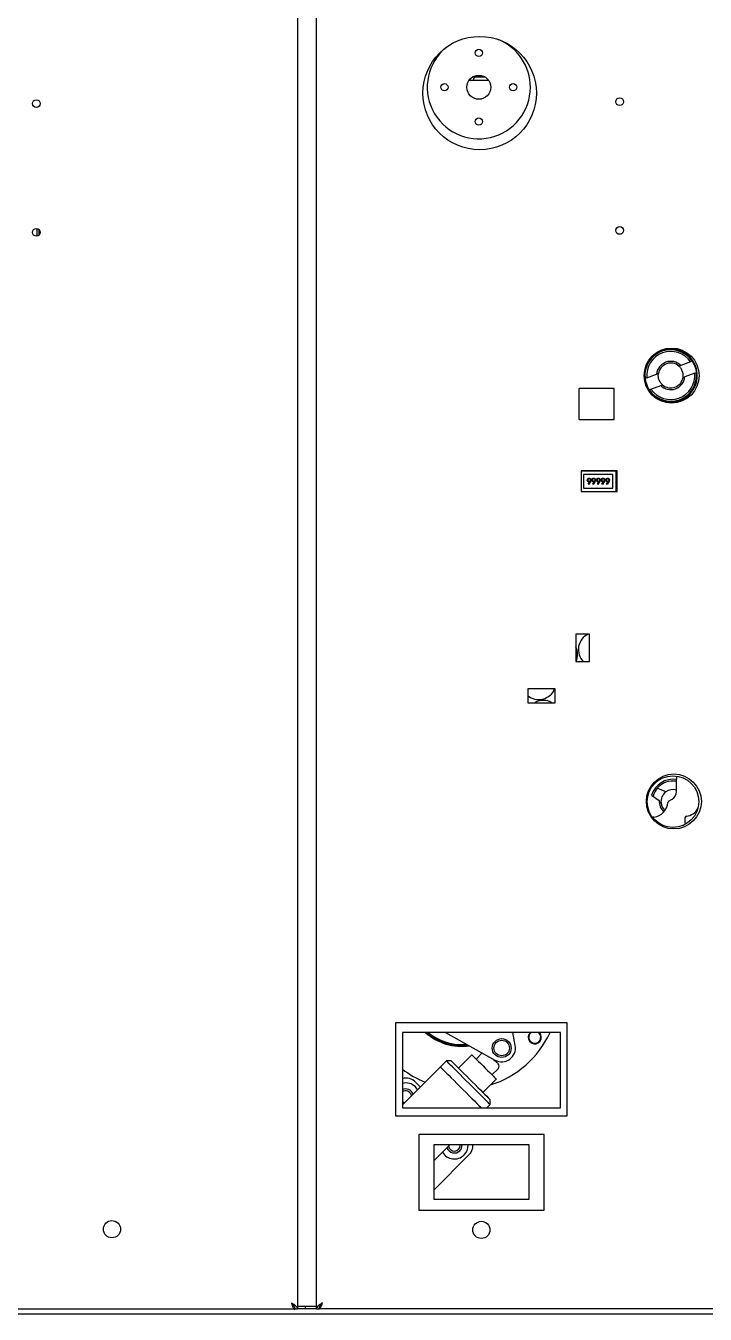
# Model space of a CAD drawing. Extents: x 59521 to 184406, y -1257 to 56672.
# Drawn here: x 63372 to 63767, y 14751 to 15501 of the extents above; entities that cross this region are included whole.
import ezdxf

# ---------------------------------------------------------------- set-up
doc = ezdxf.new("R2010")
doc.units = 0
doc.header["$MEASUREMENT"] = 0
doc.layers.get('0').update_dxf_attribs({"linetype": 'CONTINUOUS'})

# ---------------------------------------------------------------- blocks, each defined once
blk = doc.blocks.new('hu7888')
at = {"color": 87, "linetype": 'Continuous', "lineweight": 25}
for p, q in [((389.64, 670.9), (389.64, -117.1)), ((400.64, -117), (400.64, 671)), ((498.74, 600.4), (491.53, 600.4)), ((492.14, 599.4), (492.14, 598.4)), ((238.04, 507.69), (238.04, 512.11)), ((239.24, 508.32), (239.24, 511.48)), ((599.66, 427.67), (598.61, 427.29)), ((612.65, 432.39), (611.6, 432.01)), ((618.37, 434.46), (612.65, 432.39)), ((620.76, 427.88), (615.04, 425.81)), ((619.34, 434.82), (618.37, 434.46)), ((620.76, 427.88), (621.73, 428.24)), ((592.89, 425.22), (591.92, 424.86)), ((592.89, 425.22), (598.61, 427.29)), ((595.28, 418.64), (600.99, 420.71)), ((600.99, 420.71), (602.05, 421.09)), ((613.99, 425.43), (615.04, 425.81)), ((573.89, 418.93), (553.39, 418.93)), ((553.39, 418.93), (553.39, 400.93)), ((573.89, 400.93), (573.89, 418.93)), ((594.31, 418.28), (595.28, 418.64)), ((553.39, 400.93), (573.89, 400.93)), ((575.64, 371), (554.64, 371)), ((554.64, 371), (554.64, 359)), ((575.14, 370.9), (554.64, 370.9)), ((556.14, 368.9), (556.14, 360.9)), ((573.14, 368.9), (556.14, 368.9)), ((573.14, 360.9), (573.14, 368.9)), ((575.14, 359), (575.14, 370.9)), ((575.64, 359), (575.64, 371)), ((556.14, 360.9), (573.14, 360.9)), ((558.73, 363.22), (559.7, 364.65)), ((558.98, 363.05), (558.73, 363.22)), ((560.06, 364.62), (558.98, 363.05)), ((561.42, 363.22), (562.39, 364.65)), ((561.67, 363.05), (561.42, 363.22)), ((562.75, 364.62), (561.67, 363.05)), ((564.11, 363.22), (565.08, 364.65)), ((564.36, 363.05), (564.11, 363.22)), ((565.44, 364.62), (564.36, 363.05)), ((566.8, 363.22), (567.78, 364.65)), ((567.05, 363.05), (566.8, 363.22)), ((568.13, 364.62), (567.05, 363.05)), ((569.5, 363.22), (570.47, 364.65)), ((569.75, 363.05), (569.5, 363.22)), ((570.82, 364.62), (569.75, 363.05)), ((554.64, 359), (575.64, 359)), ((559.64, 276), (551.64, 276)), ((551.64, 276), (551.64, 260)), ((559.64, 260), (559.64, 276)), ((551.64, 260), (559.64, 260)), ((539.64, 244), (523.64, 244)), ((523.64, 244), (523.64, 236)), ((539.64, 236), (539.64, 244)), ((523.64, 236), (539.64, 236)), ((610.14, 184.17), (610.14, 191.4)), ((595.71, 182.22), (600.17, 179.1)), ((603.98, 184.03), (599.01, 186.19)), ((600.14, 178.06), (601.18, 177.61)), ((605.62, 178.68), (607.64, 179.84)), ((615.11, 168.95), (615.11, 166.4)), ((546.64, 49.5), (446.64, 49.5)), ((446.64, 49.5), (446.64, -4.5)), ((546.64, -4.5), (546.64, 49.5)), ((542.64, 44), (450.64, 44)), ((450.64, 44), (450.64, 0)), ((475.76, 44), (504.55, 27.91)), ((516.32, 36.35), (514.9, 44)), ((542.64, 0), (542.64, 44)), ((491.13, 31), (483.36, 23.22)), ((497.14, 32.05), (493.61, 28.52)), ((472.75, 23.93), (450.64, 1.82)), ((476.28, 27.46), (472.75, 23.93)), ((479.11, 27.46), (476.28, 27.46)), ((502.8, 19.33), (506.34, 22.87)), ((458.27, 15.07), (461.08, 12.26)), ((497.5, 9.08), (505.28, 16.86)), ((450.64, 0), (542.64, 0)), ((499.73, 0), (501.74, 2.01)), ((501.74, 2.01), (501.74, 4.84)), ((446.64, -4.5), (546.64, -4.5)), ((533.14, -15.5), (460.14, -15.5)), ((460.14, -15.5), (460.14, -59.5)), ((468.89, -30.85), (478.23, -21.5)), ((524.39, -21.5), (468.89, -21.5)), ((468.89, -21.5), (468.89, -53)), ((484.29, -21.7), (484.29, -21.5)), ((524.39, -53), (524.39, -21.5)), ((533.14, -59.5), (533.14, -15.5)), ((489.38, -27.35), (468.89, -47.84)), ((460.14, -59.5), (533.14, -59.5)), ((468.89, -53), (524.39, -53)), ((388.04, -117.1), (-47.76, -117.1)), ((388.04, -116.53), (388.04, -117.1)), ((389.64, -117.1), (388.14, -117.1)), ((400.64, -115.6), (389.64, -115.6)), ((400.46, -117), (389.78, -117)), ((394.14, -115.6), (394.14, -117)), ((400.64, -117), (402.14, -117)), ((402.24, -117), (402.24, -116.43)), ((888.04, -117), (402.24, -117)), ((893.14, -120.1), (-502.86, -120.1))]:
    blk.add_line(p, q, dxfattribs=at)
at = {"color": 87, "linetype": 'Continuous', "lineweight": 25, "flags": 128}
for points in [[(610.48, 193.22), (610.23, 192.38), (610.14, 191.4)], [(615.11, 166.4), (615.2, 165.42), (615.25, 165.2)], [(530.79, 42.84), (530.08, 43.75), (529.78, 44)], [(530.25, 44), (530.33, 43.93), (531.05, 42.98)], [(491.13, 31), (491.21, 30.92), (491.54, 30.59), (492.11, 30.02), (492.9, 29.23), (493.88, 28.25), (495.02, 27.12), (496.27, 25.86), (497.59, 24.54), (498.93, 23.2), (500.25, 21.88), (501.5, 20.64), (502.62, 19.51), (503.59, 18.55), (504.36, 17.77)], [(472.75, 23.93), (472.78, 23.9), (473.03, 23.65), (473.52, 23.16), (474.24, 22.44), (475.18, 21.5), (476.32, 20.36), (477.64, 19.04), (479.11, 17.56), (480.71, 15.97), (482.4, 14.28), (484.15, 12.53), (485.92, 10.76), (487.69, 8.99), (489.41, 7.27), (491.06, 5.62), (492.59, 4.08), (493.99, 2.68), (495.23, 1.45), (496.27, 0.41), (496.68, 0)], [(472.75, 23.93), (472.78, 23.9), (473.03, 23.65), (473.52, 23.16), (474.24, 22.44), (475.18, 21.5), (476.32, 20.36), (477.64, 19.04), (479.11, 17.56), (480.71, 15.97), (482.4, 14.28), (484.15, 12.53), (485.92, 10.76), (487.69, 8.99), (489.41, 7.27), (491.06, 5.62), (492.59, 4.08), (493.99, 2.68), (495.23, 1.45), (496.27, 0.41), (496.68, 0)], [(501.74, 2.01), (501.62, 2.13), (501.25, 2.5), (500.64, 3.11), (499.81, 3.94), (498.76, 4.98), (497.53, 6.22), (496.13, 7.62), (494.59, 9.16), (492.95, 10.8), (491.22, 12.52), (489.46, 14.29), (487.68, 16.07), (485.93, 17.81), (484.24, 19.5), (482.65, 21.1), (481.18, 22.57), (479.86, 23.89), (478.72, 25.03), (477.77, 25.97), (477.05, 26.7), (476.56, 27.18), (476.32, 27.43), (476.28, 27.46)], [(479.11, 27.46), (479.24, 27.34), (479.62, 26.96), (480.23, 26.34), (481.08, 25.5), (482.13, 24.44), (483.37, 23.2), (484.77, 21.81), (486.29, 20.28), (487.91, 18.67), (489.58, 16.99), (491.27, 15.3), (492.94, 13.63), (494.56, 12.02), (496.08, 10.49), (497.48, 9.1), (498.72, 7.86), (499.77, 6.8), (500.62, 5.96), (501.24, 5.34), (501.61, 4.96), (501.74, 4.84), (501.74, 4.84)], [(503.58, 28.45), (503.78, 28.25), (504.64, 27.4), (505.37, 26.66), (505.92, 26.11), (506.25, 25.78), (506.34, 25.7)], [(504.36, 17.77), (504.91, 17.23), (505.21, 16.92), (505.28, 16.86)], [(459.49, 10.67), (459.34, 10.91), (458.27, 12.25)], [(450.64, 3.82), (451.24, 3.48), (452.06, 3.23)], [(450.64, 2.54), (451.04, 2.37), (451.14, 2.34)]]:
    blk.add_lwpolyline(points, dxfattribs=at)
at = {"color": 87, "linetype": 'Continuous', "lineweight": 25}
for centre, radius in [((495.64, 591), 33), ((495.14, 614.4), 2.1), ((495.14, 594.4), 7), ((475.14, 594.4), 2.1), ((515.14, 594.4), 2.1), ((237.64, 584.9), 2.25), ((577.14, 586), 2.25), ((495.14, 574.4), 2.1), ((237.64, 509.9), 2.25), ((577.14, 511), 2.25), ((607.34, 426.5), 16), ((608.64, 178.5), 16), ((608.14, 178.4), 15), ((508.45, 34.9), 5.5), ((508.45, 34.9), 4.5), ((281.64, -70.6), 5), ((496.64, -71), 5)]:
    blk.add_circle(centre, radius, dxfattribs=at)
for centre, radius, start, end in [((495.14, 594.4), 30, 129.12378, 0), ((495.14, 594.4), 30, 0, 67.608), ((493.14, 599.4), 1, 90, 180), ((606.82, 426.55), 15, 33.44143, 186.45464), ((606.82, 426.55), 15.5, 208.79707, 159.58318), ((606.82, 426.55), 14, 34.42555, 185.47052), ((606.82, 426.55), 15, 213.44143, 6.45464), ((606.82, 426.55), 14, 214.42555, 5.47052), ((606.82, 426.55), 8.25, 45.05076, 174.84532), ((606.82, 426.55), 7.25, 48.81376, 171.08231), ((606.82, 426.55), 15.5, 189.31155, 208.79707), ((606.82, 426.55), 8.25, 225.05076, 354.84532), ((606.82, 426.55), 7.25, 228.81376, 351.08231), ((563.1, 266.99), 10, 115.66873, 225.11787), ((542.61, 264.27), 10, 335.53499, 25.53777), ((530.05, 247.86), 10, 230.11016, 337.27903), ((532.77, 227.38), 10, 59.57596, 120.05641), ((608.14, 178.4), 13, 81.15012, 162.92021), ((608.14, 178.4), 12, 80.40593, 139.52365), ((608.14, 178.4), 12, 139.52365, 164.47122), ((608.14, 178.4), 7, 126.48141, 186.48141), ((608.14, 178.4), 7, 73.39845, 126.48141), ((605.14, 184.17), 5, 300, 0), ((596.14, 178.4), 9, 275.73917, 356.63299), ((608.14, 178.4), 8, 175, 228.58881), ((608.14, 178.4), 7, 186.48141, 228.18969), ((606.12, 177.81), 1, 120, 176.63299), ((615.11, 178.4), 8.5, 276.04233, 331.56685), ((597.14, 168.45), 1, 95.73917, 139.87978), ((616.11, 168.95), 1, 96.04233, 180), ((485.14, 67.4), 31.5, 227.97537, 278.27062), ((485.14, 67.4), 31, 229.01128, 277.04795), ((485.14, 67.4), 30.5, 230.10428, 275.74664), ((485.14, 67.4), 56.5, 287.20206, 335.53362), ((527.71, 41.18), 3.8, 132.04344, 28.36942), ((527.71, 41.18), 3.5, 126.26479, 28.36942), ((508.45, 34.9), 8, 240.79863, 10.4973), ((485.14, 67.4), 56.5, 232.36569, 247.89369), ((504.92, 24.28), 2, 315, 45), ((452.61, 9.42), 8, 45, 104.27854), ((452.61, 6.59), 8, 45, 104.27854), ((452.61, 6.59), 4.5, 18.89932, 116.00592), ((452.61, 6.59), 3.4, 9.38848, 125.47305), ((480.89, -21.7), 3.4, 188.54551, 0), ((480.89, -21.7), 4.5, 315, 2.48939), ((480.89, -21.7), 8, 315, 1.39998), ((483.72, -21.7), 8, 315, 1.39998), ((480.89, -21.7), 8, 210.37283, 315), ((480.89, -21.7), 4.5, 198.32436, 315)]:
    blk.add_arc(centre, radius, start, end, dxfattribs=at)
for points, knots in [([(493.14, 600.4), (493.18, 600.4), (493.26, 600.4), (493.96, 600.4), (495.01, 600.4), (496.37, 600.4), (497.43, 600.4), (498.28, 600.4), (498.49, 600.4)], [0, 0, 0, 0, 0.198884, 0.403915, 0.614733, 0.779521, 0.944335, 1, 1, 1, 1]), ([(500.71, 598.4), (500.71, 598.4), (499.76, 598.4), (498.07, 598.4), (495.7, 598.4), (493.64, 598.4), (491.9, 598.4), (490.47, 598.4), (489.84, 598.4), (489.54, 598.4)], [0, 0, 0, 0, 0.000776, 0.170807, 0.340866, 0.510899, 0.677414, 0.843904, 1, 1, 1, 1]), ([(602.05, 421.09), (602.02, 421.12), (601.96, 421.17), (601.53, 421.57), (600.97, 422.23), (600.38, 423.16), (599.92, 424.25), (599.65, 425.32), (599.56, 426.3), (599.58, 427.13), (599.65, 427.61), (599.66, 427.66), (599.66, 427.67)], [0, 0, 0, 0, 0.098564, 0.19684, 0.302646, 0.414878, 0.519507, 0.615694, 0.71334, 0.819779, 0.932048, 1, 1, 1, 1]), ([(613.99, 425.43), (613.99, 425.46), (614.01, 425.54), (614.07, 426.12), (614.08, 426.99), (613.94, 428.08), (613.6, 429.21), (613.11, 430.2), (612.56, 431.02), (612.01, 431.64), (611.65, 431.96), (611.61, 431.99), (611.6, 432.01)], [0, 0, 0, 0, 0.098564, 0.19684, 0.302646, 0.414877, 0.519506, 0.615694, 0.71334, 0.819779, 0.932048, 1, 1, 1, 1]), ([(619.34, 434.82), (619.36, 434.78), (619.4, 434.72), (619.72, 434.21), (620.16, 433.45), (620.63, 432.44), (621.06, 431.33), (621.37, 430.24), (621.58, 429.28), (621.69, 428.57), (621.72, 428.27), (621.73, 428.24), (621.73, 428.24)], [0, 0, 0, 0, 0.105361, 0.210655, 0.317768, 0.426148, 0.532588, 0.636985, 0.742251, 0.850007, 0.958129, 1, 1, 1, 1]), ([(591.92, 424.86), (591.92, 424.83), (591.93, 424.75), (592.01, 424.15), (592.17, 423.29), (592.45, 422.21), (592.84, 421.09), (593.29, 420.05), (593.75, 419.18), (594.12, 418.56), (594.29, 418.31), (594.3, 418.29), (594.31, 418.28)], [0, 0, 0, 0, 0.105361, 0.210655, 0.317768, 0.426148, 0.532588, 0.636985, 0.742251, 0.850007, 0.958129, 1, 1, 1, 1]), ([(558.26, 365.66), (558.28, 365.82), (558.32, 366.14), (558.63, 366.49), (558.99, 366.69), (559.25, 366.72), (559.37, 366.73)], [0, 0, 0, 0, 0.279543, 0.558862, 0.779456, 1, 1, 1, 1]), ([(559.33, 364.62), (559.18, 364.64), (558.86, 364.67), (558.51, 364.95), (558.29, 365.29), (558.27, 365.53), (558.26, 365.66)], [0, 0, 0, 0, 0.279825, 0.559497, 0.779638, 1, 1, 1, 1]), ([(559.36, 366.37), (559.25, 366.36), (559.03, 366.34), (558.77, 366.16), (558.6, 365.93), (558.58, 365.76), (558.57, 365.67)], [0, 0, 0, 0, 0.280101, 0.560017, 0.780135, 1, 1, 1, 1]), ([(558.57, 365.67), (558.59, 365.56), (558.63, 365.34), (558.87, 365.12), (559.13, 365), (559.3, 364.98), (559.39, 364.98)], [0, 0, 0, 0, 0.278475, 0.558438, 0.779114, 1, 1, 1, 1]), ([(559.7, 364.65), (559.63, 364.64), (559.51, 364.62), (559.39, 364.62), (559.33, 364.62)], [0, 0, 0, 0, 0.559934, 1, 1, 1, 1]), ([(560.14, 365.67), (560.13, 365.78), (560.1, 366), (559.87, 366.22), (559.62, 366.35), (559.44, 366.36), (559.36, 366.37)], [0, 0, 0, 0, 0.278711, 0.558565, 0.779161, 1, 1, 1, 1]), ([(559.37, 366.73), (559.53, 366.71), (559.85, 366.67), (560.21, 366.39), (560.42, 366.03), (560.45, 365.78), (560.46, 365.65)], [0, 0, 0, 0, 0.279736, 0.559163, 0.779606, 1, 1, 1, 1]), ([(559.39, 364.98), (559.5, 364.99), (559.71, 365), (559.97, 365.18), (560.12, 365.42), (560.14, 365.59), (560.14, 365.67)], [0, 0, 0, 0, 0.280325, 0.559537, 0.779754, 1, 1, 1, 1]), ([(560.46, 365.65), (560.42, 365.45), (560.36, 365.07), (560.15, 364.76), (560.06, 364.62)], [0, 0, 0, 0, 0.558184, 1, 1, 1, 1]), ([(560.95, 365.66), (560.97, 365.82), (561.01, 366.14), (561.32, 366.49), (561.69, 366.69), (561.94, 366.72), (562.07, 366.73)], [0, 0, 0, 0, 0.279543, 0.558862, 0.779456, 1, 1, 1, 1]), ([(562.02, 364.62), (561.87, 364.64), (561.56, 364.67), (561.2, 364.95), (560.98, 365.29), (560.96, 365.53), (560.95, 365.66)], [0, 0, 0, 0, 0.279825, 0.559497, 0.779638, 1, 1, 1, 1]), ([(562.05, 366.37), (561.94, 366.36), (561.72, 366.34), (561.47, 366.16), (561.29, 365.93), (561.28, 365.76), (561.27, 365.67)], [0, 0, 0, 0, 0.280101, 0.560017, 0.780135, 1, 1, 1, 1]), ([(561.27, 365.67), (561.28, 365.56), (561.32, 365.34), (561.56, 365.12), (561.82, 365), (561.99, 364.98), (562.08, 364.98)], [0, 0, 0, 0, 0.278475, 0.558438, 0.779114, 1, 1, 1, 1]), ([(562.39, 364.65), (562.32, 364.64), (562.2, 364.62), (562.08, 364.62), (562.02, 364.62)], [0, 0, 0, 0, 0.5600145, 1, 1, 1, 1]), ([(562.84, 365.67), (562.82, 365.78), (562.79, 366), (562.56, 366.22), (562.31, 366.35), (562.14, 366.36), (562.05, 366.37)], [0, 0, 0, 0, 0.278711, 0.558565, 0.779161, 1, 1, 1, 1]), ([(562.07, 366.73), (562.23, 366.71), (562.54, 366.67), (562.9, 366.39), (563.11, 366.03), (563.14, 365.78), (563.15, 365.65)], [0, 0, 0, 0, 0.279737, 0.559164, 0.779609, 1, 1, 1, 1]), ([(562.08, 364.98), (562.19, 364.99), (562.41, 365), (562.66, 365.18), (562.81, 365.42), (562.83, 365.59), (562.84, 365.67)], [0, 0, 0, 0, 0.280327, 0.559542, 0.779747, 1, 1, 1, 1]), ([(563.15, 365.65), (563.12, 365.45), (563.05, 365.07), (562.84, 364.76), (562.75, 364.62)], [0, 0, 0, 0, 0.558181, 1, 1, 1, 1]), ([(563.64, 365.66), (563.66, 365.82), (563.7, 366.14), (564.01, 366.49), (564.38, 366.69), (564.63, 366.72), (564.76, 366.73)], [0, 0, 0, 0, 0.279542, 0.558849, 0.779457, 1, 1, 1, 1]), ([(564.72, 364.62), (564.56, 364.64), (564.25, 364.67), (563.9, 364.95), (563.68, 365.29), (563.66, 365.53), (563.64, 365.66)], [0, 0, 0, 0, 0.279812, 0.559489, 0.779634, 1, 1, 1, 1]), ([(564.74, 366.37), (564.63, 366.36), (564.42, 366.34), (564.16, 366.16), (563.99, 365.93), (563.97, 365.76), (563.96, 365.67)], [0, 0, 0, 0, 0.280099, 0.560011, 0.780142, 1, 1, 1, 1]), ([(563.96, 365.67), (563.98, 365.56), (564.01, 365.34), (564.25, 365.12), (564.51, 365), (564.69, 364.98), (564.77, 364.98)], [0, 0, 0, 0, 0.278475, 0.558437, 0.779089, 1, 1, 1, 1]), ([(565.08, 364.65), (565.02, 364.64), (564.89, 364.62), (564.77, 364.62), (564.72, 364.62)], [0, 0, 0, 0, 0.559934, 1, 1, 1, 1]), ([(565.53, 365.67), (565.51, 365.78), (565.48, 366), (565.25, 366.22), (565, 366.35), (564.83, 366.36), (564.74, 366.37)], [0, 0, 0, 0, 0.278721, 0.558562, 0.779184, 1, 1, 1, 1]), ([(564.76, 366.73), (564.92, 366.71), (565.24, 366.67), (565.6, 366.39), (565.81, 366.03), (565.83, 365.78), (565.84, 365.65)], [0, 0, 0, 0, 0.279737, 0.559164, 0.779609, 1, 1, 1, 1]), ([(564.77, 364.98), (564.88, 364.99), (565.1, 365), (565.35, 365.18), (565.5, 365.42), (565.52, 365.59), (565.53, 365.67)], [0, 0, 0, 0, 0.28033, 0.559525, 0.779745, 1, 1, 1, 1]), ([(565.84, 365.65), (565.81, 365.45), (565.74, 365.07), (565.53, 364.76), (565.44, 364.62)], [0, 0, 0, 0, 0.558191, 1, 1, 1, 1]), ([(566.34, 365.66), (566.36, 365.82), (566.39, 366.14), (566.7, 366.49), (567.07, 366.69), (567.32, 366.72), (567.45, 366.73)], [0, 0, 0, 0, 0.2795388, 0.5588536, 0.7794592, 1, 1, 1, 1]), ([(567.41, 364.62), (567.25, 364.64), (566.94, 364.67), (566.59, 364.95), (566.37, 365.29), (566.35, 365.53), (566.34, 365.66)], [0, 0, 0, 0, 0.2798095, 0.5594842, 0.7796362, 1, 1, 1, 1]), ([(567.43, 366.37), (567.33, 366.36), (567.11, 366.34), (566.85, 366.16), (566.68, 365.93), (566.66, 365.76), (566.65, 365.67)], [0, 0, 0, 0, 0.280099, 0.560011, 0.780142, 1, 1, 1, 1]), ([(566.65, 365.67), (566.67, 365.56), (566.7, 365.34), (566.94, 365.12), (567.2, 365), (567.38, 364.98), (567.47, 364.98)], [0, 0, 0, 0, 0.278473, 0.558416, 0.77909, 1, 1, 1, 1]), ([(567.78, 364.65), (567.71, 364.64), (567.59, 364.62), (567.46, 364.62), (567.41, 364.62)], [0, 0, 0, 0, 0.559934, 1, 1, 1, 1]), ([(568.22, 365.67), (568.21, 365.78), (568.17, 366), (567.94, 366.22), (567.69, 366.35), (567.52, 366.36), (567.43, 366.37)], [0, 0, 0, 0, 0.278721, 0.558562, 0.779184, 1, 1, 1, 1]), ([(567.45, 366.73), (567.61, 366.71), (567.93, 366.67), (568.29, 366.39), (568.5, 366.03), (568.52, 365.78), (568.54, 365.65)], [0, 0, 0, 0, 0.2797207, 0.559163, 0.7796081, 1, 1, 1, 1]), ([(567.47, 364.98), (567.58, 364.99), (567.79, 365), (568.04, 365.18), (568.2, 365.42), (568.21, 365.59), (568.22, 365.67)], [0, 0, 0, 0, 0.28033, 0.559525, 0.779745, 1, 1, 1, 1]), ([(568.54, 365.65), (568.5, 365.45), (568.44, 365.07), (568.23, 364.76), (568.13, 364.62)], [0, 0, 0, 0, 0.558191, 1, 1, 1, 1]), ([(569.03, 365.66), (569.05, 365.82), (569.09, 366.14), (569.4, 366.49), (569.76, 366.69), (570.02, 366.72), (570.14, 366.73)], [0, 0, 0, 0, 0.279538, 0.558853, 0.779442, 1, 1, 1, 1]), ([(570.1, 364.62), (569.95, 364.64), (569.63, 364.67), (569.28, 364.95), (569.06, 365.29), (569.04, 365.53), (569.03, 365.66)], [0, 0, 0, 0, 0.2798095, 0.5594842, 0.7796362, 1, 1, 1, 1]), ([(570.13, 366.37), (570.02, 366.36), (569.8, 366.34), (569.54, 366.16), (569.37, 365.93), (569.35, 365.76), (569.34, 365.67)], [0, 0, 0, 0, 0.280099, 0.560011, 0.780142, 1, 1, 1, 1]), ([(569.34, 365.67), (569.36, 365.56), (569.4, 365.34), (569.64, 365.12), (569.9, 365), (570.07, 364.98), (570.16, 364.98)], [0, 0, 0, 0, 0.278473, 0.558416, 0.77909, 1, 1, 1, 1]), ([(570.47, 364.65), (570.4, 364.64), (570.28, 364.62), (570.16, 364.62), (570.1, 364.62)], [0, 0, 0, 0, 0.559934, 1, 1, 1, 1]), ([(570.91, 365.67), (570.9, 365.78), (570.86, 366), (570.64, 366.22), (570.39, 366.35), (570.21, 366.36), (570.13, 366.37)], [0, 0, 0, 0, 0.278723, 0.558582, 0.779182, 1, 1, 1, 1]), ([(570.14, 366.73), (570.3, 366.71), (570.62, 366.67), (570.98, 366.39), (571.19, 366.03), (571.22, 365.78), (571.23, 365.65)], [0, 0, 0, 0, 0.2797207, 0.559163, 0.7796081, 1, 1, 1, 1]), ([(570.16, 364.98), (570.27, 364.99), (570.48, 365), (570.73, 365.18), (570.89, 365.42), (570.91, 365.59), (570.91, 365.67)], [0, 0, 0, 0, 0.280305, 0.559523, 0.779745, 1, 1, 1, 1]), ([(571.23, 365.65), (571.19, 365.45), (571.13, 365.07), (570.92, 364.76), (570.82, 364.62)], [0, 0, 0, 0, 0.558191, 1, 1, 1, 1]), ([(389.64, -117.1), (389.58, -116.81), (389.48, -116.23), (388.67, -115.35), (387.51, -114.48), (386.6, -113.89), (386.14, -113.6)], [0, 0, 0, 0, 0.250005, 0.500005, 0.749999, 1, 1, 1, 1]), ([(388.14, -117.1), (388.11, -116.81), (388.05, -116.23), (387.58, -115.35), (386.92, -114.48), (386.4, -113.89), (386.14, -113.6)], [0, 0, 0, 0, 0.250009, 0.500002, 0.750003, 1, 1, 1, 1]), ([(386.14, -113.6), (386.27, -113.82), (386.56, -114.31), (387.02, -114.95), (387.37, -115.36), (387.56, -115.43), (387.6, -115.44)], [0, 0, 0, 0, 0.274581, 0.601184, 0.927895, 1, 1, 1, 1]), ([(386.14, -113.6), (386.28, -114.02), (386.57, -114.85), (387, -115.94), (387.43, -116.74), (387.78, -117.07), (387.98, -117.09), (388.04, -117.1)], [0, 0, 0, 0, 0.227183, 0.454422, 0.681669, 0.908922, 1, 1, 1, 1]), ([(404.14, -113.5), (403.68, -113.79), (402.76, -114.38), (401.6, -115.25), (400.8, -116.13), (400.69, -116.71), (400.64, -117)], [0, 0, 0, 0, 0.250002, 0.499996, 0.749994, 1, 1, 1, 1]), ([(404.14, -113.5), (403.88, -113.79), (403.35, -114.38), (402.69, -115.25), (402.23, -116.13), (402.17, -116.71), (402.14, -117)], [0, 0, 0, 0, 0.250002, 0.500001, 0.74999, 1, 1, 1, 1]), ([(402.24, -117), (402.38, -116.96), (402.67, -116.87), (403.1, -116.2), (403.53, -115.21), (403.88, -114.25), (404.08, -113.67), (404.14, -113.5)], [0, 0, 0, 0, 0.227183, 0.454436, 0.681677, 0.908917, 1, 1, 1, 1]), ([(402.66, -115.37), (402.81, -115.26), (403.12, -115.04), (403.59, -114.4), (403.93, -113.84), (404.11, -113.54), (404.14, -113.5)], [0, 0, 0, 0, 0.303224, 0.627344, 0.951452, 1, 1, 1, 1])]:
    blk.add_open_spline(points, degree=3, knots=knots, dxfattribs=at)

msp = doc.modelspace()

# ---------------------------------------------------------------- block references
msp.add_blockref('hu7888', (63140.229, 14871.228))

doc.saveas('drawing.dxf')
